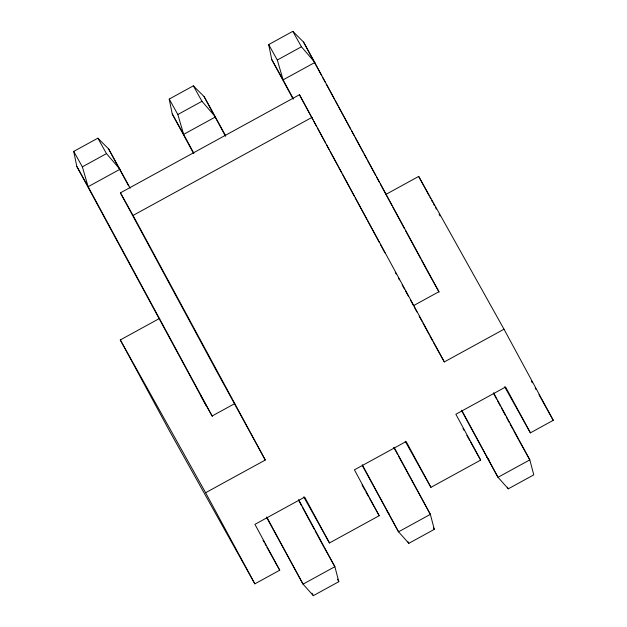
<?xml version="1.0" encoding="UTF-8"?>
<svg xmlns="http://www.w3.org/2000/svg" width="627" height="627" viewBox="0 0 627 627"><rect width="100%" height="100%" fill="white"/><g stroke="black" fill="none" stroke-linecap="round" stroke-linejoin="round"><path stroke-width="0.94" d="M206.542 406.343L76.768 166.335L73.735 151.397L97.859 138.183L108.596 148.889L130.204 188.186M193.657 153.584L172.26 114.004L169.219 99.074L193.351 85.852L204.088 96.566L225.696 135.863M293.123 99.074L271.726 59.502L268.685 44.572L292.817 31.35L303.554 42.064L439.119 292.119M212.334 416.391L88.141 186.705L82.356 166.845L106.48 153.623L119.976 169.259L88.141 186.705L76.768 166.335M193.868 153.301L183.633 134.382L177.841 114.514L201.972 101.3L215.461 116.935L183.633 134.382L172.26 114.004M293.334 98.8L283.098 79.872L277.306 60.012L301.438 46.79L314.926 62.434L283.098 79.872L271.726 59.502M159.736 318.328L120.298 339.944L205.609 492.728L265.284 460.03L215.806 369.664L120.423 192.85L299.463 94.74L444.324 361.92L504.006 329.214L553.265 420.317L530.387 432.857L504.657 386.765M120.423 192.85L133.042 215.445L312.081 117.335M386.114 194.284L418.695 176.43L504.006 329.214M234.741 403.608L212.122 415.999L200.75 395.629M413.781 305.498L438.908 291.727L427.536 271.358M120.298 339.944L169.556 431.055L254.868 583.839L279.736 570.209L254.938 524.352L304.675 497.101L329.465 542.958L379.202 515.707L354.404 469.842L406.131 441.502L430.921 487.359L480.658 460.108L455.86 414.251L505.597 387L530.387 432.857M266.546 517.322L303.037 584.145L313.351 595.65L338.815 581.699L334.873 566.706L298.585 499.601M362.5 465.853L398.529 531.821L408.843 543.327L434.299 529.368L430.357 514.375L394.077 447.278M461.966 411.351L497.995 477.312L508.309 488.817L533.773 474.866L529.823 459.873L493.543 392.776M486.623 456.942L489.021 459.912M387.157 511.452L388.952 513.678M531.343 381.059L532.299 382.768M535.16 387.886L536.109 389.594M538.969 394.712L553.265 420.317M292.817 31.35L301.438 46.79M518.921 440.35L529.823 459.873L497.995 477.312L461.715 410.215M268.685 44.572L277.306 60.012M432.646 340.994L429.856 335.892M433.578 342.663L444.324 361.92M507.4 487.187L508.309 488.817M463.024 428.531L463.98 430.232M466.833 435.357L469.694 440.475M470.65 442.184L480.658 460.108M405.191 441.267L430.921 487.359M193.351 85.852L201.972 101.3M433.39 527.746L434.299 529.368M169.219 99.074L177.841 114.514M407.926 541.697L408.843 543.327M362.045 484.977L364.906 490.095M365.854 491.803L368.715 496.929M369.671 498.63L379.202 515.707M303.734 496.866L329.465 542.958M97.859 138.183L106.48 153.623M323.971 547.183L334.873 566.706L303.037 584.145L266.757 517.048M337.451 579.254L338.815 581.699M73.735 151.397L82.356 166.845M311.987 593.205L313.351 595.65M263.05 540.333L264.006 542.041M264.962 543.75L265.911 545.459M266.867 547.167L279.736 570.209M395.3 272.384L396.217 274.054M398.506 278.216L399.415 279.877M402.166 284.87L404.446 289.031M405.363 290.693L408.569 296.516M418.695 176.43L428.923 195.342M429.848 197.058L430.78 198.775M431.705 200.499L432.638 202.215M433.57 203.932L434.495 205.656M435.428 207.372L436.353 209.089M439.143 214.246L440.076 215.97M303.554 42.064L321.698 75.608M322.623 77.333L325.413 82.49M326.346 84.214L334.254 98.839M335.186 100.555L337.977 105.72M338.909 107.444L350.532 128.95M351.465 130.667L354.255 135.832M355.188 137.548L363.096 152.173M364.021 153.897L366.811 159.054M367.743 160.778L375.651 175.403M376.584 177.12L379.374 182.285M380.307 184.001L391.93 205.507M392.863 207.231L404.493 228.737M405.418 230.462L420.772 258.849M421.705 260.566L427.747 271.75M493.802 393.905L496.592 399.07M497.517 400.794L500.307 405.951M501.239 407.675L505.425 415.419M506.357 417.135L509.148 422.3M510.08 424.017L512.87 429.181M513.803 430.898L518.451 439.503M299.463 94.74L312.936 119.663M313.868 121.379L316.659 126.536M317.583 128.253L325.484 142.862M326.416 144.578L329.199 149.735M330.131 151.452L338.031 166.061M338.956 167.785L341.746 172.934M342.679 174.659L354.294 196.141M355.219 197.858L366.834 219.34M367.767 221.065L379.382 242.547M380.315 244.264L384.954 252.853M410.419 299.941L413.193 305.075M414.118 306.791L416.9 311.925M419.212 316.204L421.987 321.345M422.911 323.054L428.931 334.183M204.088 96.566L213.854 114.631M214.787 116.356L225.485 136.137M393.866 447.553L397.589 454.434M398.513 456.158L430.357 514.375L398.529 531.821L362.249 464.717M108.596 148.889L128.598 185.882M298.844 500.738L301.634 505.903M302.567 507.619L314.19 529.125M315.122 530.85L323.493 546.329M133.042 215.445L265.284 460.03M205.609 492.728L254.868 583.839"/></g></svg>
